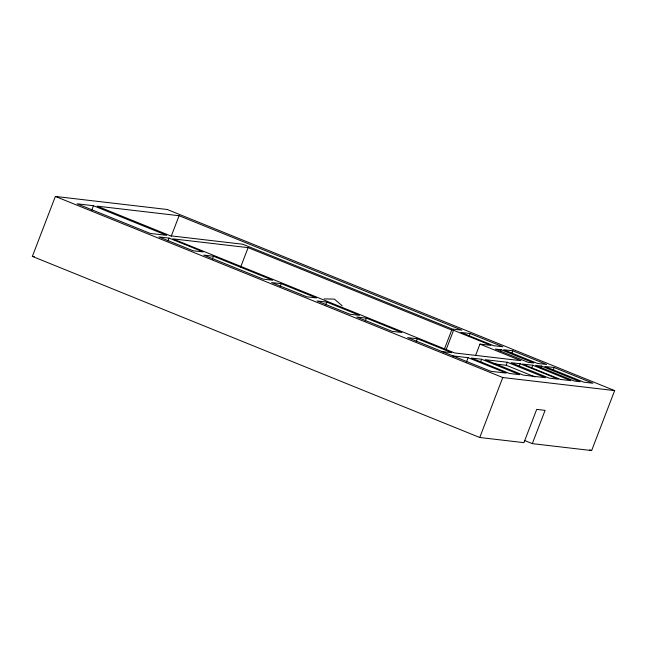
<?xml version="1.0" encoding="UTF-8"?>
<svg xmlns="http://www.w3.org/2000/svg" width="647" height="647" viewBox="0 0 647 647"><rect width="100%" height="100%" fill="white"/><g stroke="black" fill="none" stroke-linecap="round" stroke-linejoin="round"><path stroke-width="0.97" d="M532.311 443.632L545.081 410.36L536.703 409.381L523.924 442.653L479.759 437.501L32.35 256.398L55.367 196.437L167.241 209.499L614.65 390.602L591.633 450.563L532.311 443.632L524.846 440.615M91.672 210.404L93.467 205.722L166.659 235.346L150.29 233.438L77.098 203.805L93.467 205.722M168.002 240.919L169.077 238.112L203.255 251.942L193.073 250.753L158.895 236.923L169.077 238.112M171.18 236.333L179.09 215.718L461.788 330.148L452.285 329.04L242.779 244.234L170.315 235.775L97.123 206.15L179.09 215.718M212.394 259.051L213.47 256.236L272.735 280.224L263.103 279.1L203.837 255.112L213.47 256.236M240.563 267.316L248.116 247.639L451.719 330.051L453.587 330.269L490.927 345.385L479.945 344.107L475.626 355.349M280.208 286.492L281.283 283.685L316.464 297.927L306.832 296.803L271.651 282.561L281.283 283.685M325.7 304.907L326.775 302.1L359.506 315.348L349.881 314.224L317.143 300.976L326.775 302.1M365.312 320.944L366.396 318.138L401.868 332.493L392.236 331.369L356.764 317.014L366.396 318.138M416.256 341.567L417.331 338.753L451.792 352.704L442.16 351.58M444.521 348.79L451.719 330.051M446.034 349.946L453.587 330.269M469.043 336.335L470.118 333.52L502.856 346.768L493.645 345.7L460.915 332.445L470.118 333.52M466.325 362.369L468.121 357.686L506.213 373.101L490.927 371.321L407.699 337.629L417.331 338.753M480.519 362.069L481.603 359.255L519.687 374.678L509.464 373.481L471.372 358.066L481.603 359.255M500.39 351.612L501.11 349.736L533.815 362.975L528.049 362.304L495.335 349.065L501.11 349.736M493.645 363.8L506.18 365.264L507.337 362.263L545.421 377.678L523.237 375.09L485.145 359.675L507.337 362.263M511.745 353.618L512.82 350.803L546.561 364.463L537.358 363.388L503.617 349.728L512.82 350.803M479.759 437.501L502.776 377.533L614.65 390.602M519.12 366.574L520.204 363.768L558.288 379.182L549.174 378.123L511.081 362.7L520.204 363.768M531.688 368.046L532.764 365.231L570.856 380.654L560.504 379.441L522.412 364.026L532.764 365.231M540.682 367.917L541.393 366.04L580.173 381.738L574.407 381.067L535.627 365.369L541.393 366.04M553.064 370.343L554.139 367.528L592.919 383.226L583.715 382.151L544.936 366.453L554.139 367.528M324.171 298.906L334.442 299.116L342.206 305.829M248.116 247.639L172.765 238.84L454.663 352.947L520.892 360.678L479.945 344.107M32.35 256.398L34.348 256.633M452.835 355.899L468.121 357.686M506.18 365.264L534.98 376.918M55.367 196.437L502.776 377.533M589.757 449.802L591.633 450.563"/></g></svg>
